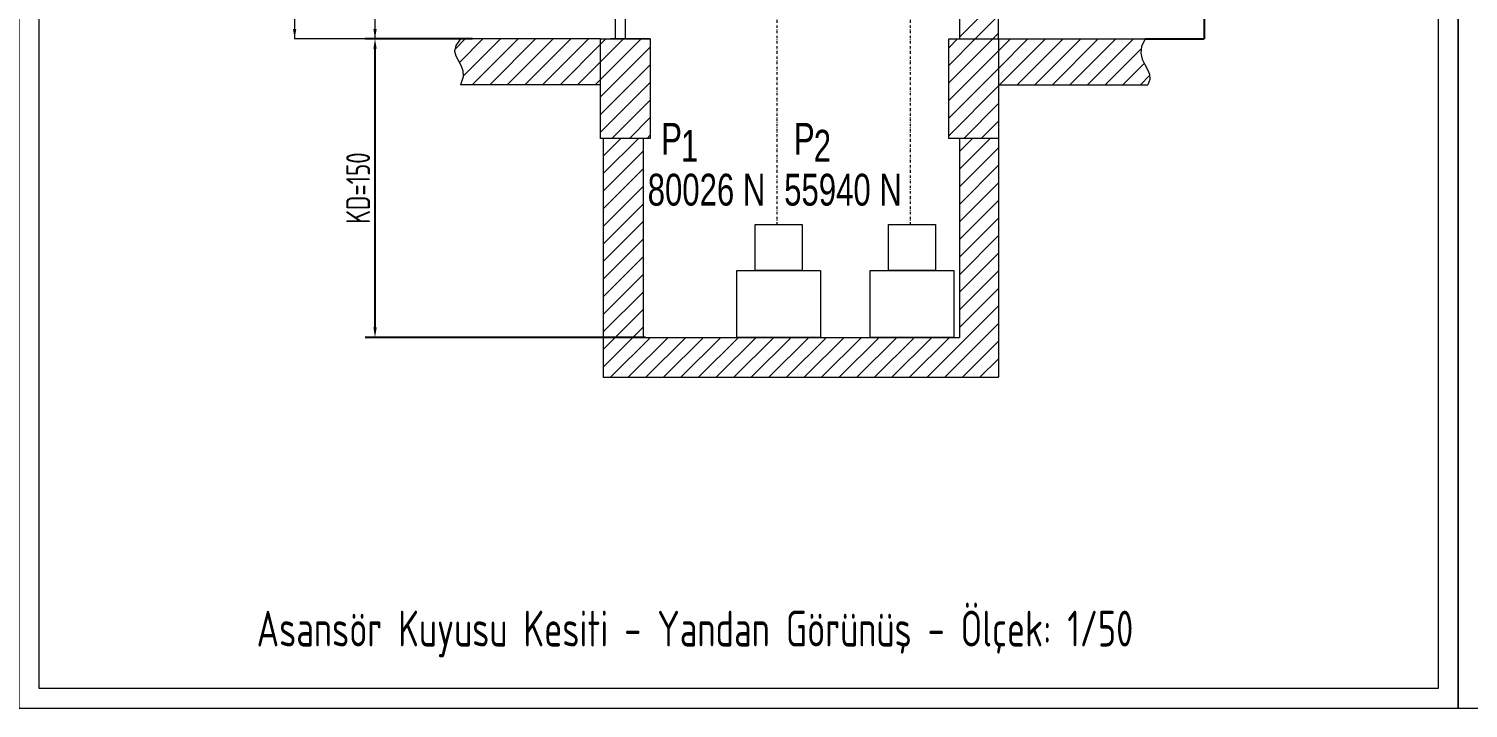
# Model space of a CAD drawing. Extents: x 273215 to 281797, y -454106 to -451256.
# Drawn here: x 279442 to 280166, y -454106 to -453764 of the extents above; entities that cross this region are included whole.
import ezdxf
from ezdxf.enums import TextEntityAlignment as Align

# ---------------------------------------------------------------- set-up
doc = ezdxf.new("R2010")
doc.units = 0
doc.header["$MEASUREMENT"] = 0
doc.header["$PDMODE"] = 3
doc.header["$PDSIZE"] = 100
doc.linetypes.add('DASHDOT2', pattern=[0.5, 0.25, -0.125, 0, -0.125])
doc.layers.get('0').update_dxf_attribs({"linetype": 'CONTINUOUS'})
doc.layers.get('Defpoints').update_dxf_attribs({"linetype": 'CONTINUOUS'})
for name, color, linetype, lineweight in [('kaçış', 240, 'CONTINUOUS', 35), ('MİMARİKAPPEN', 4, 'CONTINUOUS', 20), ('MİMARİKOLON', 7, 'CONTINUOUS', 50)]:
    doc.layers.add(name, color=color, linetype=linetype, lineweight=lineweight)
for name, color, linetype in [('Kolon', 7, 'CONTINUOUS'), ('YAZI', 7, 'CONTINUOUS'), ('YAZI1', 240, 'CONTINUOUS'), ('ıvır zıvır', 225, 'CONTINUOUS')]:
    doc.layers.add(name, color=color, linetype=linetype)
doc.styles.add('engiasn', font='isocpeur.ttf', dxfattribs={"width": 0.7, "height": 12})
doc.styles.add('ODA', font='isocpeur.ttf', dxfattribs={"height": 20})
doc.styles.add('STYLE4', font='arial.ttf')
doc.dimstyles.new('engnasn', dxfattribs={"dimtxt": 12, "dimasz": 5, "dimexe": 5, "dimexo": 2.5, "dimgap": 2.5, "dimtad": 1, "dimdec": 0, "dimdsep": 46, "dimlunit": 6, "dimtxsty": 'engiasn', "dimcen": 0.09, "dimadec": 0, "dimazin": 0, "dimtfac": 1, "dimtdec": 0, "dimtmove": 0, "dimatfit": 3, "dimfxl": 0, "dimtolj": 1, "dimtzin": 0, "dimarcsym": 0})

# ---------------------------------------------------------------- blocks, each defined once
blk = doc.blocks.new('*D39')
at = {"layer": 'Defpoints', "color": 0, "linetype": 'Continuous', "transparency": 16777216}
for p in [(279616.33, -453769.25), (279667.77, -453769.25), (279754.7, -453919.25)]:
    blk.add_point(p, dxfattribs=at)
at = {"layer": 'kaçış', "color": 0, "linetype": 'Continuous', "lineweight": -2, "transparency": 16777216}
for p, q in [((279665.27, -453769.25), (279611.33, -453769.25)), ((279616.33, -453914.25), (279616.33, -453774.25)), ((279752.2, -453919.25), (279611.33, -453919.25))]:
    blk.add_line(p, q, dxfattribs=at)
at = {"layer": 'kaçış', "color": 0, "linetype": 'Continuous', "transparency": 16777216}
for points in [[(279615.5, -453774.25), (279617.17, -453774.25), (279616.33, -453769.25)], [(279615.5, -453914.25), (279617.17, -453914.25), (279616.33, -453919.25)]]:
    blk.add_solid(points, dxfattribs=at)
at = {"layer": 'kaçış', "color": 0, "linetype": 'Continuous', "lineweight": 15, "transparency": 16777216, "insert": (279607.83, -453844.25), "char_height": 12, "attachment_point": 5, "rotation": 90, "style": 'engiasn'}
blk.add_mtext('\\A1;KD=150', dxfattribs=at)

msp = doc.modelspace()

# ---------------------------------------------------------------- hatches: boundary and pattern name
at = {"layer": 'ıvır zıvır', "lineweight": 15, "ltscale": 2}
h = msp.add_hatch(dxfattribs=at)
h.set_pattern_fill('ANSI31', scale=50, style=0)
h.set_pattern_definition([(45, (233949.601, -269207.671), (-4.41941738, 4.41941738), [])])
h.paths.add_polyline_path([(279731.03, -453939.33), (279929.7, -453939.33), (279929.7, -453819.25), (279910.06, -453819.25), (279910.06, -453919.25), (279751.11, -453919.25), (279751.11, -453819.25), (279731.03, -453819.25)])

# ---------------------------------------------------------------- linework, layer by layer
for p in [(280033.01, -452601.87), (280003.41, -453769.25)]:
    msp.add_line(p, (280033.01, -453769.25))
at = {"layer": 'kaçış', "color": 7, "linetype": 'Continuous', "lineweight": 15}
for p, q in [((279575.93, -452298.17), (279575.93, -453769.25)), ((279616.33, -453769.25), (279616.33, -453446.87)), ((279910.06, -453515.56), (279910.06, -453769.25)), ((279929.7, -453769.25), (279929.7, -453515.56)), ((279689.02, -453769.25), (279575.93, -453769.25)), ((279665.27, -453769.25), (279611.33, -453769.25)), ((279665.27, -453769.25), (279611.33, -453769.25)), ((279665.27, -453769.25), (279611.33, -453769.25)), ((279656.97, -453772.61), (279656.33, -453775.37)), ((279659.34, -453769.25), (279656.97, -453772.61)), ((279729.7, -453769.25), (279659.34, -453769.25)), ((279729.7, -453769.25), (279659.34, -453769.25)), ((279729.7, -453769.25), (279659.34, -453769.25)), ((279729.7, -453769.25), (279659.34, -453769.25)), ((279929.03, -453769.25), (280003.41, -453769.25)), ((280001.56, -453773.1), (280001.22, -453776.44)), ((280003.41, -453769.25), (280001.56, -453773.1)), ((279656.33, -453775.37), (279656.89, -453777.77)), ((279656.89, -453777.77), (279658.12, -453780.03)), ((279658.12, -453780.03), (279659.51, -453782.39)), ((280001.22, -453776.44), (280001.91, -453779.39)), ((280001.91, -453779.39), (280003.18, -453782.06)), ((279659.51, -453782.39), (279660.52, -453785.07)), ((279660.52, -453785.07), (279660.64, -453788.3)), ((280003.18, -453782.06), (280004.55, -453784.57)), ((280004.55, -453784.57), (280005.58, -453787.04)), ((280005.58, -453787.04), (280005.8, -453789.59)), ((279660.64, -453788.3), (279659.34, -453792.33)), ((279729.7, -453792.33), (279659.34, -453792.33)), ((279729.7, -453792.33), (279659.34, -453792.33)), ((279929.7, -453792.33), (280004.74, -453792.33)), ((280005.8, -453789.59), (280004.74, -453792.33))]:
    msp.add_line(p, q, dxfattribs=at)
for points in [[(279575.09, -453764.25), (279576.76, -453764.25), (279575.93, -453769.25)], [(279615.5, -453764.25), (279617.17, -453764.25), (279616.33, -453769.25)], [(279615.5, -453764.25), (279617.17, -453764.25), (279616.33, -453769.25)], [(279615.5, -453774.25), (279617.17, -453774.25), (279616.33, -453769.25)]]:
    msp.add_solid(points, dxfattribs=at)
at = {"layer": 'Kolon', "color": 7, "linetype": 'DASHDOT2', "lineweight": 15, "ltscale": 5}
for p, q in [((279818.54, -453862.56), (279818.53, -452188.7)), ((279885.52, -453862.56), (279885.59, -452188.48))]:
    msp.add_line(p, q, dxfattribs=at)
at = {"layer": 'MİMARİKAPPEN', "color": 7, "lineweight": 15}
for p, q in [((279737.24, -453769.25), (279737.24, -453550.56)), ((279742.24, -453769.25), (279742.24, -453550.56)), ((279754.7, -453769.25), (279734.62, -453769.25)), ((279754.62, -453769.25), (279734.62, -453769.25))]:
    msp.add_line(p, q, dxfattribs=at)
at = {"layer": 'MİMARİKOLON', "color": 7, "lineweight": 15}
for p, q in [((279731.03, -453819.25), (279731.03, -453939.33)), ((279751.11, -453819.25), (279751.11, -453919.25)), ((279910.06, -453819.25), (279910.06, -453919.25)), ((279929.7, -453819.25), (279929.7, -453939.33)), ((279751.11, -453919.25), (279910.06, -453919.25)), ((279731.03, -453939.33), (279929.7, -453939.33))]:
    msp.add_line(p, q, dxfattribs=at)
for points in [[(279729.7, -453769.25), (279754.7, -453769.25), (279754.7, -453819.25), (279729.7, -453819.25)], [(279904.7, -453769.25), (279929.7, -453769.25), (279929.7, -453819.25), (279904.7, -453819.25)]]:
    msp.add_lwpolyline(points, close=True, dxfattribs=at)
at = {"layer": 'YAZI1', "color": 2, "linetype": 'Continuous', "lineweight": 15}
for points in [[(279437.3, -454105.6), (280160.8, -454105.6), (280160.8, -451255.6), (279437.3, -451255.6)], [(280160.8, -454105.6), (280947.99, -454105.6), (280947.99, -451255.6), (280160.8, -451255.6)], [(279447.3, -454095.6), (280150.8, -454095.6), (280150.8, -451265.6), (279447.3, -451265.6)]]:
    msp.add_lwpolyline(points, close=True, dxfattribs=at)
at = {"layer": 'YAZI1', "color": 7, "linetype": 'Continuous', "lineweight": 15}
for points in [[(279807.38, -453862.56), (279831.1, -453862.56), (279831.1, -453885.64), (279807.38, -453885.64)], [(279874.39, -453862.56), (279898.11, -453862.56), (279898.11, -453885.64), (279874.39, -453885.64)], [(279798.21, -453885.64), (279840.27, -453885.64), (279840.27, -453919.25), (279798.21, -453919.25)], [(279865.22, -453885.64), (279907.28, -453885.64), (279907.28, -453919.25), (279865.22, -453919.25)]]:
    msp.add_lwpolyline(points, close=True, dxfattribs=at)
at = {"layer": 'ıvır zıvır', "color": 7, "lineweight": 15, "ltscale": 2}
for p, q in [((279910.06, -453768.36), (279929.7, -453748.72)), ((279918.01, -453769.25), (279929.7, -453757.56)), ((279926.85, -453769.25), (279929.7, -453766.4)), ((279656.56, -453774.37), (279661.68, -453769.25)), ((279658.72, -453781.05), (279670.52, -453769.25)), ((279660.63, -453787.98), (279679.36, -453769.25)), ((279665.12, -453792.33), (279688.2, -453769.25)), ((279673.96, -453792.33), (279697.04, -453769.25)), ((279682.8, -453792.33), (279705.88, -453769.25)), ((279691.64, -453792.33), (279714.72, -453769.25)), ((279700.48, -453792.33), (279723.55, -453769.25)), ((279709.32, -453792.33), (279729.7, -453771.95)), ((279729.7, -453771.95), (279732.39, -453769.25)), ((279729.7, -453780.79), (279741.23, -453769.25)), ((279729.7, -453789.63), (279750.07, -453769.25)), ((279729.7, -453798.46), (279754.7, -453773.46)), ((279904.7, -453773.72), (279909.17, -453769.25)), ((279904.7, -453782.56), (279918.01, -453769.25)), ((279904.7, -453791.4), (279926.85, -453769.25)), ((279929.7, -453775.24), (279935.69, -453769.25)), ((279929.7, -453784.08), (279944.53, -453769.25)), ((279930.29, -453792.33), (279953.36, -453769.25)), ((279939.13, -453792.33), (279962.2, -453769.25)), ((279947.97, -453792.33), (279971.04, -453769.25)), ((279956.8, -453792.33), (279979.88, -453769.25)), ((279965.64, -453792.33), (279988.72, -453769.25)), ((279974.48, -453792.33), (279997.56, -453769.25)), ((279718.16, -453792.33), (279729.7, -453780.79)), ((279904.7, -453800.24), (279929.7, -453775.24)), ((279983.32, -453792.33), (280001.45, -453774.2)), ((279729.7, -453807.3), (279754.7, -453782.3)), ((279904.7, -453809.08), (279929.7, -453784.08)), ((279992.16, -453792.33), (280002.93, -453781.55)), ((280001, -453792.33), (280005.64, -453787.69)), ((279726.99, -453792.33), (279729.7, -453789.63)), ((279729.7, -453816.14), (279754.7, -453791.14)), ((279904.7, -453817.92), (279929.7, -453792.92)), ((279735.43, -453819.25), (279754.7, -453799.98)), ((279912.2, -453819.25), (279929.7, -453801.76)), ((279744.27, -453819.25), (279754.7, -453808.82)), ((279921.04, -453819.25), (279929.7, -453810.6)), ((279753.1, -453819.25), (279754.7, -453817.66))]:
    msp.add_line(p, q, dxfattribs=at)

# ---------------------------------------------------------------- texts
at = {"layer": 'YAZI', "color": 7, "lineweight": 15, "style": 'STYLE4', "width": 0.7}
for s, p in [('P', (279760.16, -453827.51)), ('1', (279770.11, -453830.98)), ('P', (279826.87, -453827.51)), ('2', (279836.82, -453830.98)), ('80026 N', (279753.38, -453853.03)), ('55940 N', (279821.98, -453853.03))]:
    msp.add_text(s, height=16, dxfattribs=at).set_placement(p)
at = {"layer": 'YAZI1', "color": 2, "linetype": 'Continuous', "lineweight": 15, "style": 'ODA', "width": 0.7}
msp.add_text('Asansör Kuyusu Kesiti - Yandan Görünüş - Ölçek: 1/50', height=18, dxfattribs=at).set_placement((279777.14, -454065.6), align=Align.MIDDLE_CENTER)

# ---------------------------------------------------------------- dimensions: what is measured, and where the dimension line sits
at = {"layer": 'kaçış', "color": 7, "linetype": 'Continuous', "lineweight": 15}
dim = msp.add_linear_dim(base=(279616.33, -453769.25), p1=(279754.7, -453919.25), p2=(279667.77, -453769.25), angle=90, text='KD=150', dimstyle='engnasn', dxfattribs=at)
dim.commit()
dim.dimension.update_dxf_attribs({"geometry": '*D39', "text_midpoint": (279607.83, -453844.25)})

doc.saveas('drawing.dxf')
